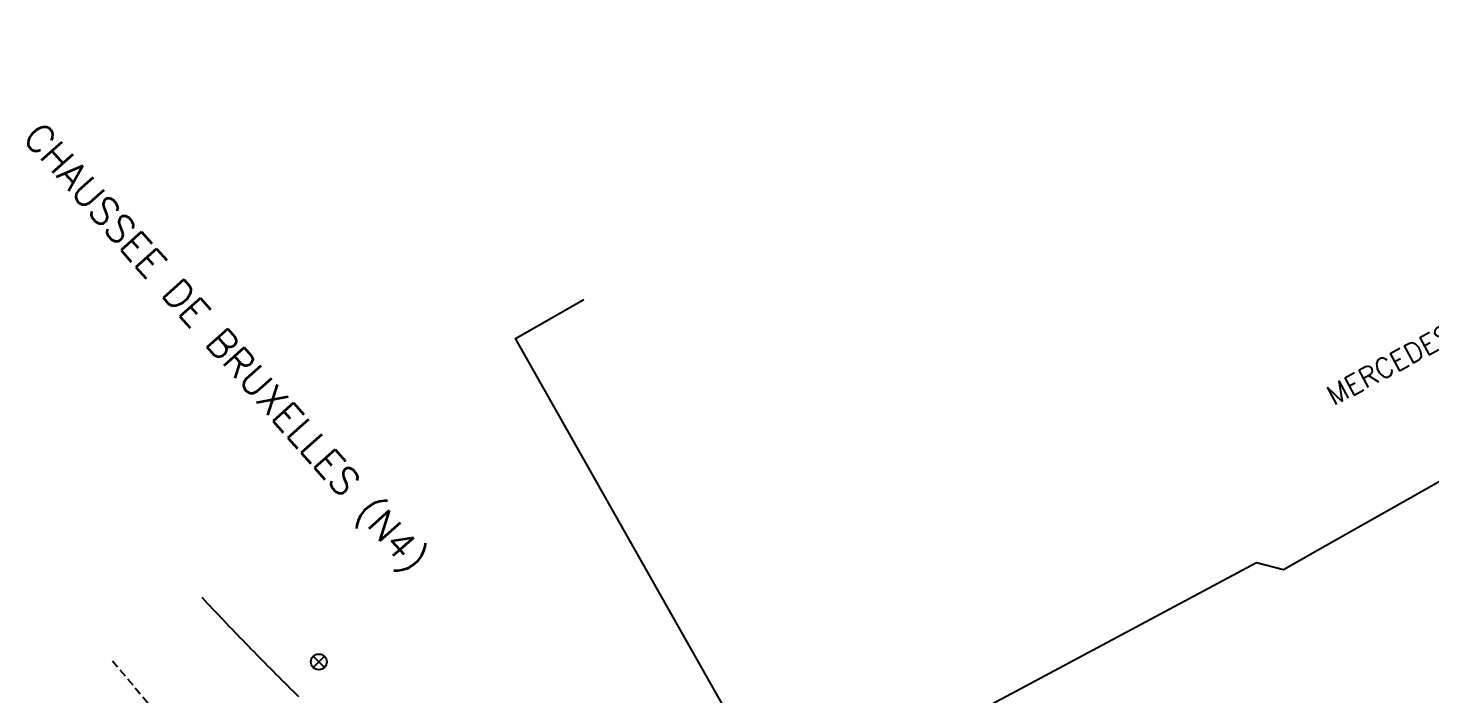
# Model space of a CAD drawing. Header units: millimetres. Extents: x 165003 to 166000, y 157999 to 158715.
# Drawn here: x 165547.1 to 165636.3, y 158081.9 to 158124.3 of the extents above; entities that cross this region are included whole.
import ezdxf
from ezdxf.enums import TextEntityAlignment as Align

# ---------------------------------------------------------------- set-up
doc = ezdxf.new("R2010")
doc.units = ezdxf.units.MM
doc.linetypes.add('DASHED', pattern=[0.75, 0.5, -0.25])
doc.layers.get('0').update_dxf_attribs({"linetype": 'CONTINUOUS'})
for name, color, linetype in [('W0001', 6, 'DASHED'), ('W0008', 7, 'CONTINUOUS'), ('W0100', 7, 'CONTINUOUS'), ('W0469', 7, 'CONTINUOUS'), ('W0984', 7, 'CONTINUOUS'), ('W0989', 7, 'CONTINUOUS')]:
    doc.layers.add(name, color=color, linetype=linetype)
doc.styles.get("Standard").update_dxf_attribs({"font": 'romans.shx', "width": 0.85})

# ---------------------------------------------------------------- blocks, each defined once
blk = doc.blocks.new('T469')
at = {"color": 0, "linetype": 'Continuous', "flags": 128}
for points in [[(-0.354, 0.354), (0.354, -0.354)], [(-0.354, -0.354), (0.354, 0.354)]]:
    blk.add_lwpolyline(points, dxfattribs=at)
at = {"color": 0, "linetype": 'Continuous'}
blk.add_circle((0, 0), 0.5, dxfattribs=at)

msp = doc.modelspace()

# ---------------------------------------------------------------- linework, layer by layer
at = {"layer": 'W0001', "flags": 128}
msp.add_lwpolyline([(165552.465, 158084.002), (165560.477, 158074.55)], dxfattribs=at)
at = {"layer": 'W0008', "flags": 128}
msp.add_lwpolyline([(165558.155, 158088.051), (165558.327, 158087.867), (165558.499, 158087.684), (165558.672, 158087.5), (165558.844, 158087.317), (165559.017, 158087.134), (165559.19, 158086.952), (165559.363, 158086.769), (165559.537, 158086.587), (165559.71, 158086.405), (165559.884, 158086.223), (165560.058, 158086.042), (165560.233, 158085.86), (165560.407, 158085.679), (165560.582, 158085.498), (165560.757, 158085.318), (165560.932, 158085.137), (165561.107, 158084.957), (165561.283, 158084.777), (165561.459, 158084.597), (165561.635, 158084.417), (165561.811, 158084.238), (165561.988, 158084.059), (165562.164, 158083.88), (165562.341, 158083.701), (165562.518, 158083.522), (165562.696, 158083.344), (165562.873, 158083.166), (165563.051, 158082.988), (165563.229, 158082.81), (165563.407, 158082.633), (165563.586, 158082.456), (165563.764, 158082.279), (165563.943, 158082.102), (165564.122, 158081.925), (165564.302, 158081.749)], dxfattribs=at)
at = {"layer": 'W0100', "flags": 128}
msp.add_lwpolyline([(165682.132, 158124.255), (165684.59, 158119.901), (165646.059, 158098.15), (165645.02, 158099.99), (165629.15, 158091.032), (165626.989, 158089.802), (165625.271, 158090.245), (165596.779, 158075.017), (165594.451, 158075.666), (165578.104, 158104.514), (165582.454, 158106.98)], dxfattribs=at)

# ---------------------------------------------------------------- block references
at = {"layer": 'W0469'}
msp.add_blockref('T469', (165565.602, 158083.943), dxfattribs=at)

# ---------------------------------------------------------------- texts
at = {"layer": 'W0984'}
msp.add_text('MERCEDES-BENZ', height=1.25, rotation=28.27074, dxfattribs=at).set_placement((165636.274, 158104.205), align=Align.MIDDLE)
at = {"layer": 'W0989'}
msp.add_text('CHAUSSEE DE BRUXELLES (N4)', height=1.75, rotation=311.65982, dxfattribs=at).set_placement((165559.587, 158103.867), align=Align.MIDDLE)

doc.saveas('drawing.dxf')
